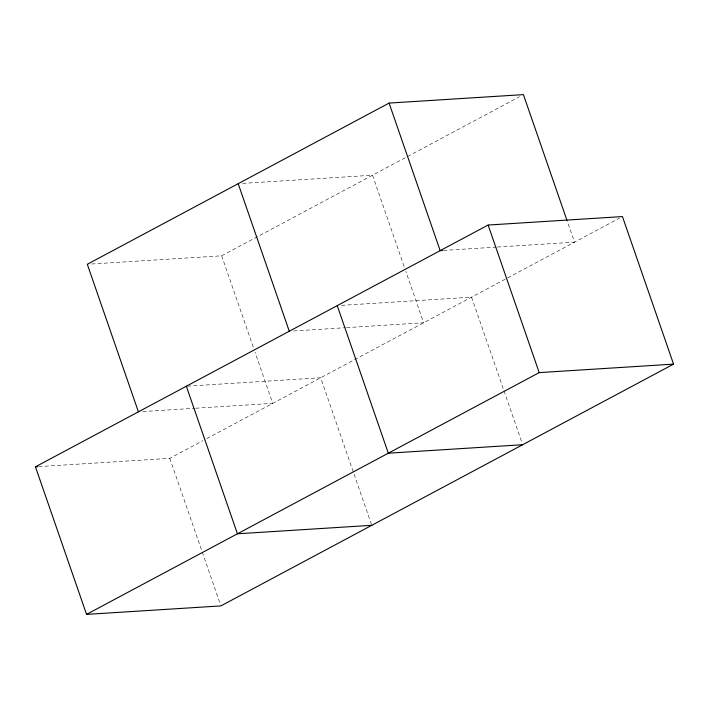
<?xml version="1.0" encoding="UTF-8"?>
<svg xmlns="http://www.w3.org/2000/svg" width="709" height="709" viewBox="0 0 709 709"><rect width="100%" height="100%" fill="white"/><g stroke="black" fill="none" stroke-linecap="round" stroke-linejoin="round"><path stroke-width="0.53" stroke-dasharray="3.54 2.66" d="M91.709 263.996L221.651 255.807L519.529 96.699M38.756 466.619L169.797 458.351L202.889 440.67M206.789 438.596L619.533 218.133M242.593 183.401L372.535 175.212L404.422 267.302M443.479 250.437L496.335 247.104M497.434 247.033L574.52 242.177L567.271 221.243M341.632 305.357L471.565 297.168L521.939 442.629M293.694 330.961L345.451 327.7M346.55 327.629L423.636 322.772L405.876 271.485M187.433 386.166L320.681 377.755L371.419 524.27M142.81 411.557L194.558 408.295M195.666 408.224L272.743 403.359L254.992 352.081M221.651 255.807L253.538 347.897M169.797 458.351L220.526 604.866"/><path stroke-width="1.06" d="M566.908 220.198L523.419 94.616L389.081 103.089L87.304 264.28L138.406 411.832M35.45 466.823L488.111 225.045L622.449 216.573L673.55 364.134L220.889 605.911L86.551 614.384L35.45 466.823L37.657 466.69M86.551 614.384L539.203 372.606L673.55 364.134M442.381 250.507L440.174 250.649L389.081 103.089M522.666 444.72L388.319 453.193L337.218 305.641M371.782 525.316L237.435 533.788L186.334 386.228M488.111 225.045L539.203 372.606M238.189 183.684L289.29 331.245"/></g></svg>
